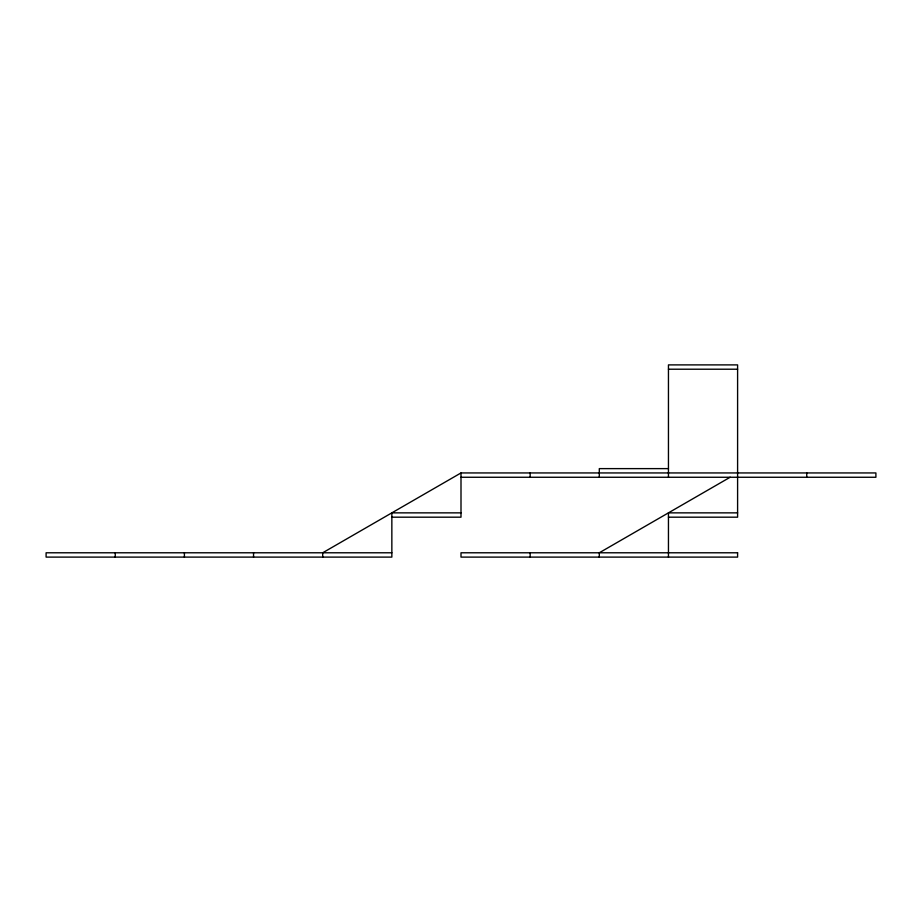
<?xml version="1.0" encoding="UTF-8"?>
<svg xmlns="http://www.w3.org/2000/svg" width="922" height="922" viewBox="0 0 922 922"><rect width="100%" height="100%" fill="white"/><g stroke="black" fill="none" stroke-linecap="round" stroke-linejoin="round"><path stroke-width="1.38" d="M461 477.262L875.9 477.262L875.9 472.94L461 472.94L322.7 552.785L322.7 557.107M730.189 477.216L599.3 552.785L599.3 557.107M668.45 369.215L737.6 369.215M668.45 468.618L599.3 468.618L599.3 477.262M461 512.863L391.85 512.863L391.85 557.107L46.1 557.107L46.1 552.785L391.85 552.785M737.6 512.863L668.45 512.863L668.45 557.107M391.85 517.184L461 517.184L461 472.94M668.45 517.184L737.6 517.184L737.6 364.893L668.45 364.893L668.45 477.262M806.75 472.94L806.75 477.262M530.15 472.94L530.15 477.262M530.15 552.785L530.15 557.107M253.55 552.785L253.55 557.107M184.4 552.785L184.4 557.107M115.25 552.785L115.25 557.107M737.6 552.785L461 552.785L461 557.107L737.6 557.107L737.6 552.785"/></g></svg>
